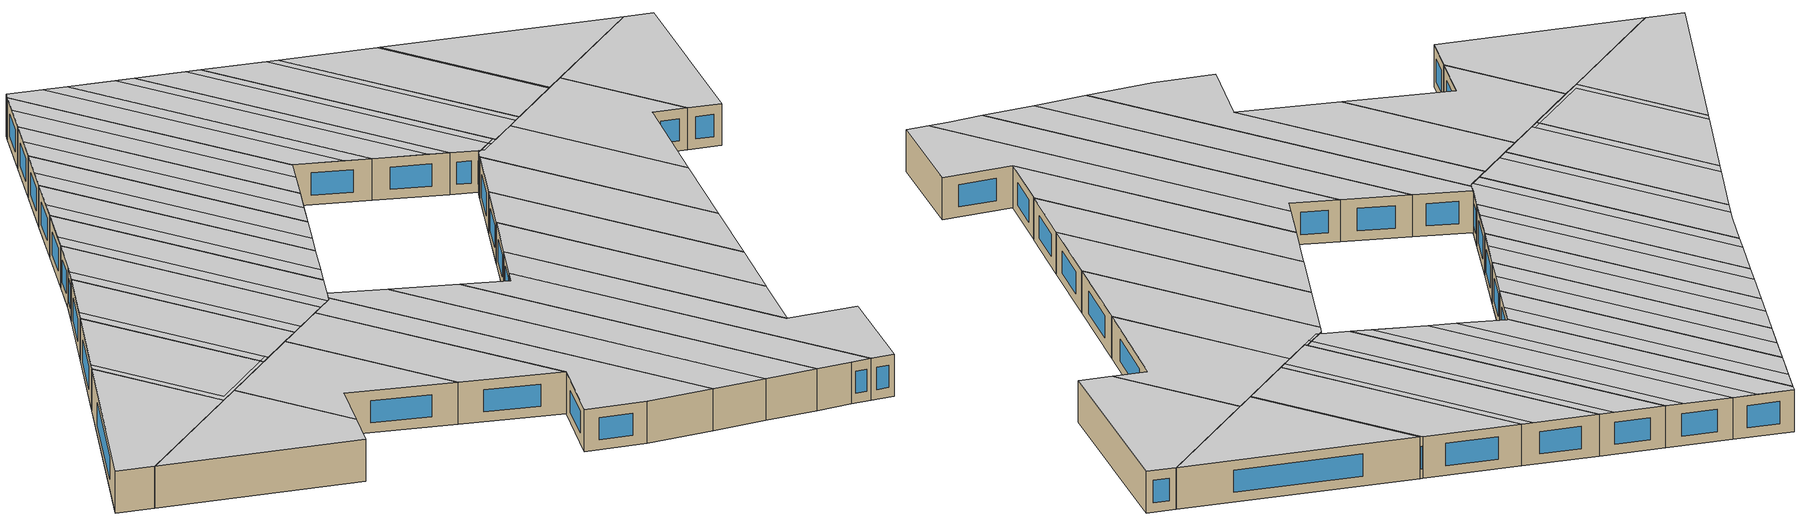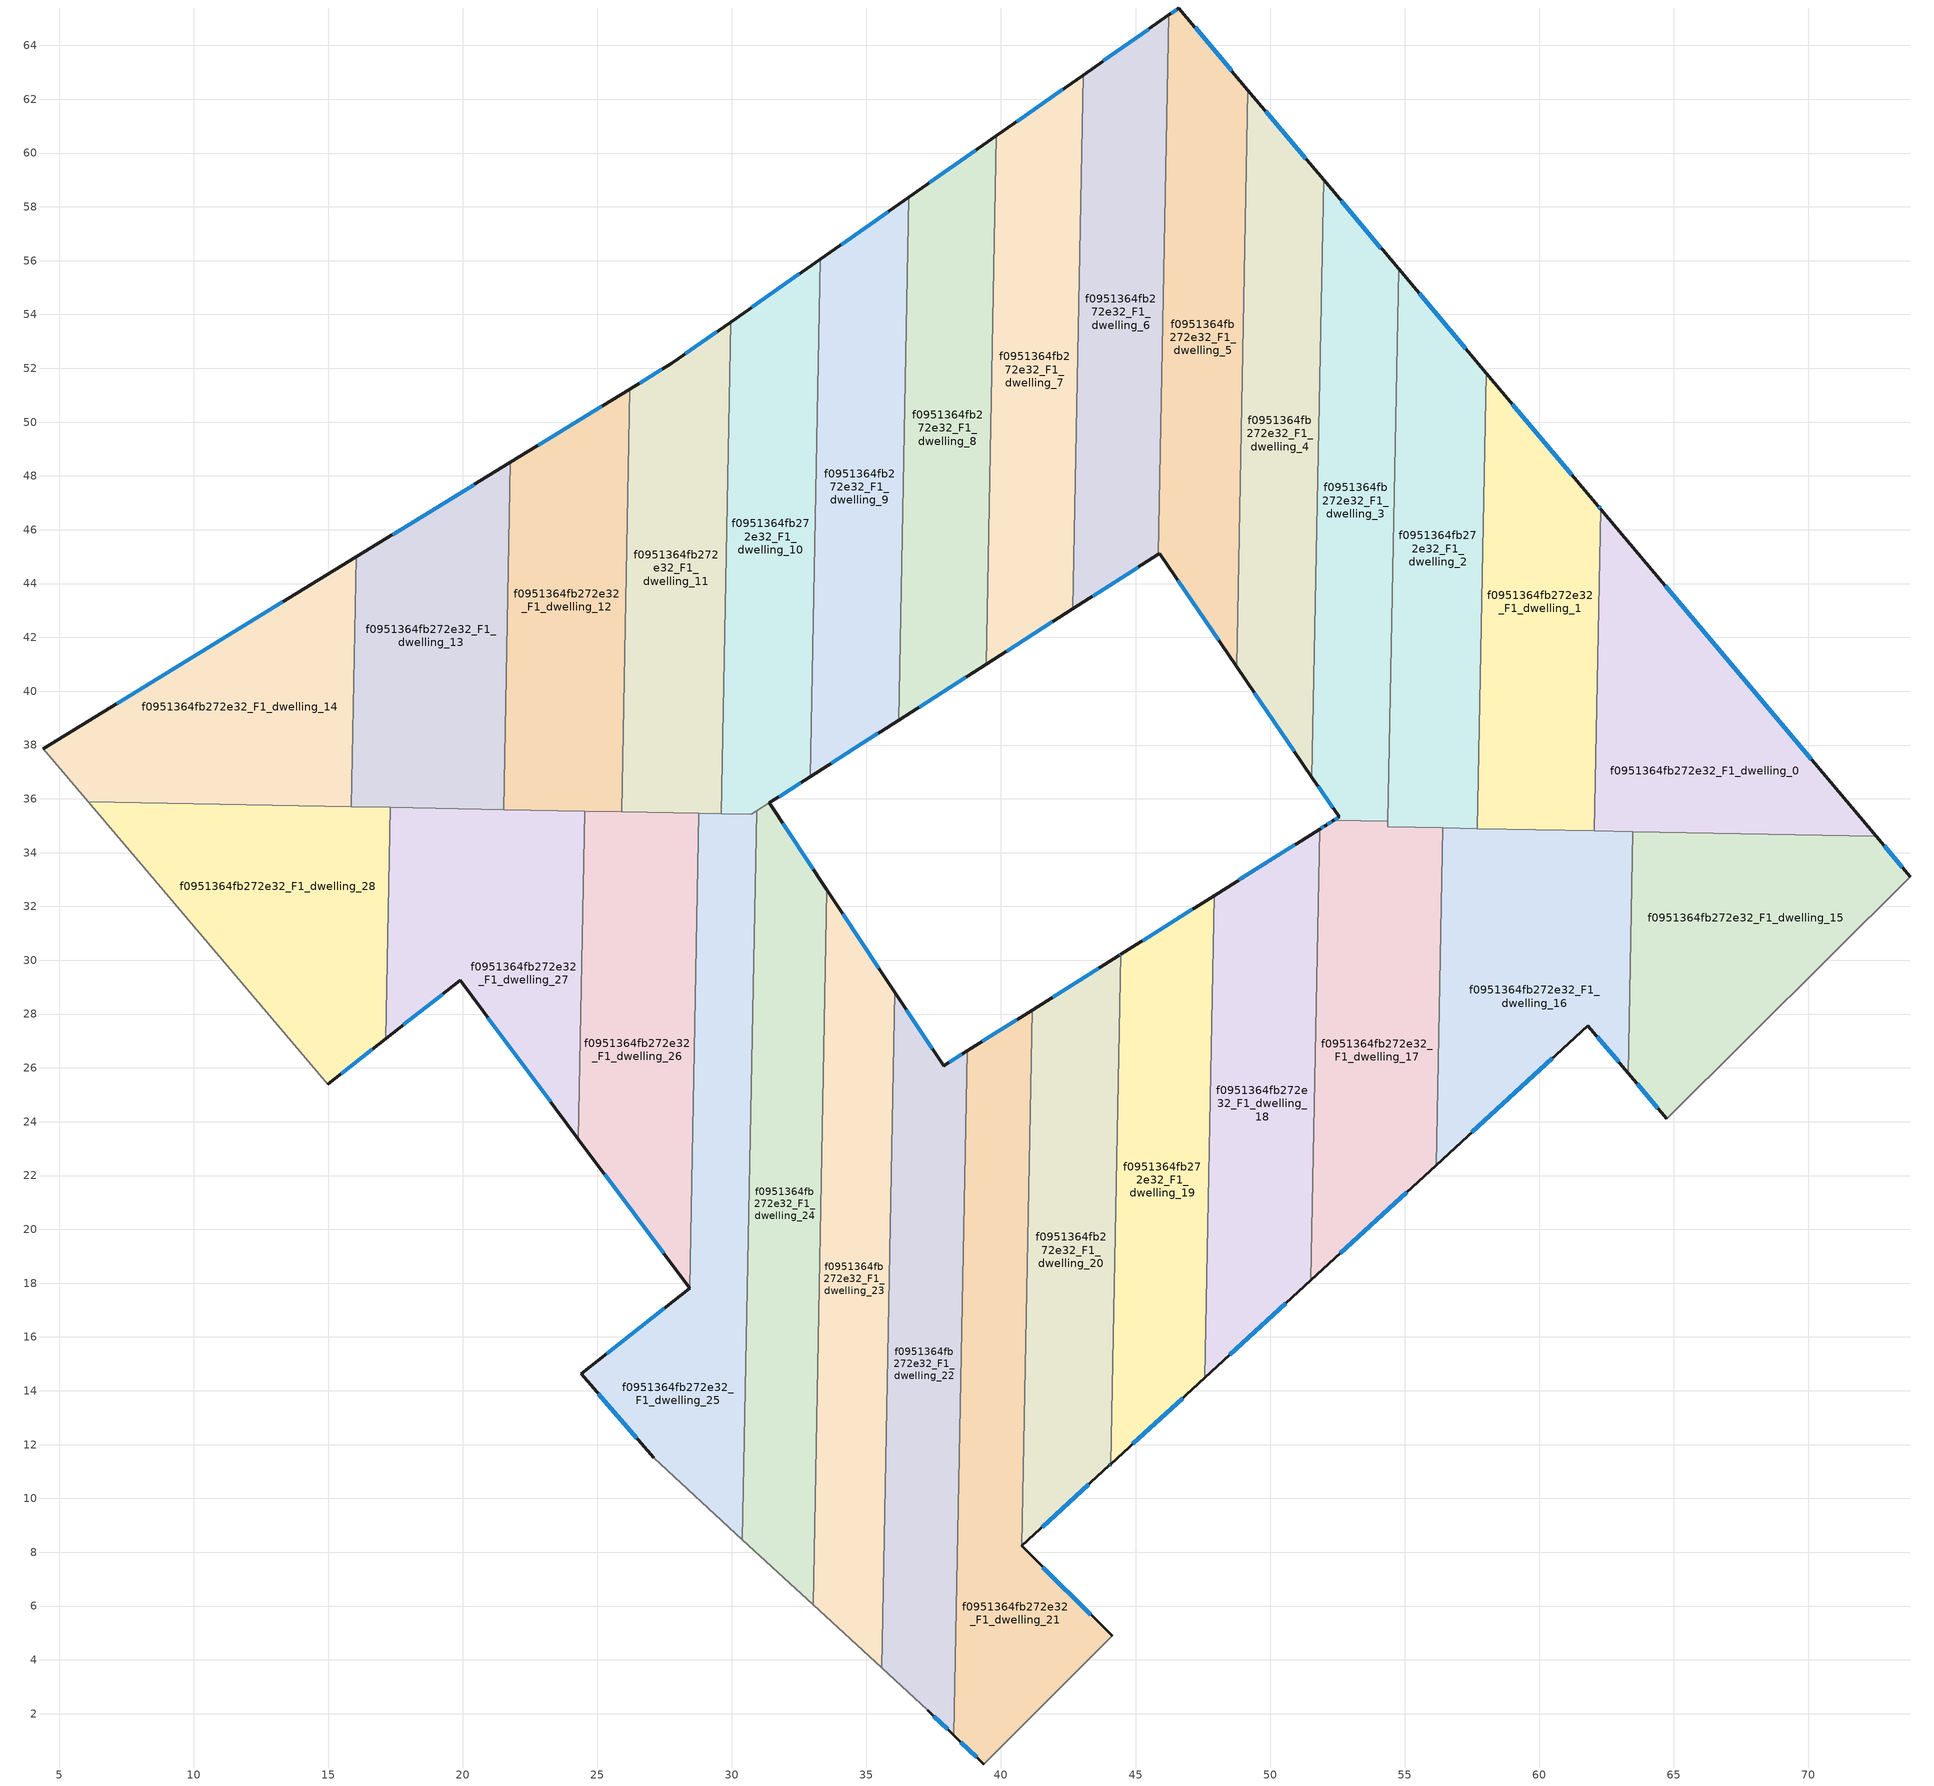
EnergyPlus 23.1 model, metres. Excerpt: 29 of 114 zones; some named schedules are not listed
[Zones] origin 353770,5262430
f0951364fb272e32_F1_dwelling_0
 floor to f0951364fb272e32_F0_dwelling_0 (EU_floor_Construction): 62.29,46.76 72.52,34.61 62.06,34.81 z3
 wall outside (EU_wall_Construction): 72.52,34.61 62.29,46.76 z3:6
 wall to f0951364fb272e32_F1_dwelling_1 (EU_wall_Construction): 62.29,46.76 62.06,34.81 z3:6
 wall to f0951364fb272e32_F1_dwelling_15 (EU_wall_Construction): 63.48,34.78 72.52,34.61 z3:6
 wall to f0951364fb272e32_F1_dwelling_16 (EU_wall_Construction): 62.06,34.81 63.48,34.78 z3:6
 window (EU_Window_Construction): 70.12,37.46 64.69,43.91 z3.7:5.3
 ceiling to f0951364fb272e32_F2_dwelling_0 (EU_floor_Construction): 72.52,34.61 62.29,46.76 62.06,34.81 z6
f0951364fb272e32_F1_dwelling_1
 floor to f0951364fb272e32_F0_dwelling_1 (EU_floor_Construction): 58.03,51.82 62.19,46.88 62.29,46.76 62.06,34.81 57.7,34.89 z3
 wall outside (EU_wall_Construction): 62.29,46.76 62.19,46.88 58.03,51.82 z3:6
 wall to f0951364fb272e32_F1_dwelling_2 (EU_wall_Construction): 58.03,51.82 57.7,34.89 z3:6
 wall to f0951364fb272e32_F1_dwelling_16 (EU_wall_Construction): 57.7,34.89 62.06,34.81 z3:6
 window (EU_Window_Construction): 61.21,48.04 59.01,50.66 / 62.27,46.79 62.21,46.85 z3.7:5.3
 ceiling to f0951364fb272e32_F2_dwelling_1 (EU_floor_Construction): 61.96,34.81 62.19,46.88 58.03,51.82 57.7,34.89 z6
 ceiling to f0951364fb272e32_F2_dwelling_0 (EU_floor_Construction): 62.06,34.81 62.29,46.76 62.19,46.88 61.96,34.81 z6
f0951364fb272e32_F1_dwelling_10
 floor to f0951364fb272e32_F0_dwelling_10 (EU_floor_Construction): 33.29,56.06 32.91,36.83 30.71,35.42 29.6,35.44 29.95,53.72 z3
 wall outside (EU_wall_Construction): 33.29,56.06 29.95,53.72 / 31.4,35.86 32.91,36.83 z3:6
 wall to f0951364fb272e32_F1_dwelling_11 (EU_wall_Construction): 29.95,53.72 29.6,35.44 z3:6
 wall to f0951364fb272e32_F1_dwelling_9 (EU_wall_Construction): 32.91,36.83 33.29,56.06 z3:6
 wall to f0951364fb272e32_F1_dwelling_25 (EU_wall_Construction): 29.6,35.44 30.71,35.42 30.92,35.55 z3:6
 wall to f0951364fb272e32_F1_dwelling_24 (EU_wall_Construction): 30.92,35.55 31.4,35.86 z3:6
 window (EU_Window_Construction): 32.5,55.51 30.73,54.27 / 31.75,36.09 32.56,36.6 z3.7:5.3
 ceiling to f0951364fb272e32_F2_dwelling_9 (EU_floor_Construction): 32.91,36.83 33.29,56.06 30.93,54.4 30.56,35.42 30.71,35.42 z6
 ceiling to f0951364fb272e32_F2_dwelling_10 (EU_floor_Construction): 30.56,35.42 30.93,54.4 29.95,53.72 29.6,35.44 z6
f0951364fb272e32_F1_dwelling_11
 floor to f0951364fb272e32_F0_dwelling_11 (EU_floor_Construction): 29.95,53.72 29.6,35.44 25.9,35.51 26.2,51.23 27.76,52.18 z3
 wall outside (EU_wall_Construction): 29.95,53.72 27.76,52.18 26.2,51.23 z3:6
 wall to f0951364fb272e32_F1_dwelling_12 (EU_wall_Construction): 26.2,51.23 25.9,35.51 z3:6
 wall to f0951364fb272e32_F1_dwelling_26 (EU_wall_Construction): 25.9,35.51 28.77,35.46 z3:6
 wall to f0951364fb272e32_F1_dwelling_25 (EU_wall_Construction): 28.77,35.46 29.6,35.44 z3:6
 window (EU_Window_Construction): 27.39,51.96 26.57,51.45 / 29.44,53.36 28.27,52.54 z3.7:5.3
 ceiling to f0951364fb272e32_F2_dwelling_10 (EU_floor_Construction): 29.6,35.44 29.95,53.72 27.76,52.18 27.05,51.75 26.74,35.5 z6
 ceiling to f0951364fb272e32_F2_dwelling_11 (EU_floor_Construction): 26.74,35.5 27.05,51.75 26.2,51.23 25.9,35.51 z6
f0951364fb272e32_F1_dwelling_12
 floor to f0951364fb272e32_F0_dwelling_12 (EU_floor_Construction): 26.2,51.23 25.9,35.51 21.52,35.6 21.77,48.51 z3
 wall outside (EU_wall_Construction): 26.2,51.23 21.77,48.51 z3:6
 wall to f0951364fb272e32_F1_dwelling_13 (EU_wall_Construction): 21.77,48.51 21.52,35.6 z3:6
 wall to f0951364fb272e32_F1_dwelling_27 (EU_wall_Construction): 21.52,35.6 24.53,35.54 z3:6
 wall to f0951364fb272e32_F1_dwelling_26 (EU_wall_Construction): 24.53,35.54 25.9,35.51 z3:6
 window (EU_Window_Construction): 25.16,50.59 22.81,49.15 z3.7:5.3
 ceiling to f0951364fb272e32_F2_dwelling_11 (EU_floor_Construction): 25.9,35.51 26.2,51.23 22.46,48.93 22.2,35.59 z6
 ceiling to f0951364fb272e32_F2_dwelling_12 (EU_floor_Construction): 22.2,35.84 22.46,48.93 21.77,48.51 21.52,35.85 z6
 ceiling to f0951364fb272e32_F2_dwelling_26 (EU_floor_Construction): 22.2,35.59 22.2,35.84 21.52,35.85 21.52,35.6 z6
f0951364fb272e32_F1_dwelling_13
 floor to f0951364fb272e32_F0_dwelling_13 (EU_floor_Construction): 21.77,48.51 21.52,35.6 15.86,35.71 16.04,44.99 z3
 wall outside (EU_wall_Construction): 21.77,48.51 16.04,44.99 z3:6
 wall to f0951364fb272e32_F1_dwelling_14 (EU_wall_Construction): 16.04,44.99 15.86,35.71 z3:6
 wall to f0951364fb272e32_F1_dwelling_28 (EU_wall_Construction): 15.86,35.71 17.31,35.68 z3:6
 wall to f0951364fb272e32_F1_dwelling_27 (EU_wall_Construction): 17.31,35.68 21.52,35.6 z3:6
 window (EU_Window_Construction): 20.42,47.68 17.39,45.82 z3.7:5.3
 ceiling to f0951364fb272e32_F2_dwelling_12 (EU_floor_Construction): 21.52,35.85 21.77,48.51 16.52,45.29 16.34,35.95 z6
 ceiling adiabatic (EU_roof_Construction): 21.52,35.6 21.52,35.85 16.34,35.95 16.52,45.29 16.04,44.99 15.86,35.71 z6
f0951364fb272e32_F1_dwelling_14
 floor to f0951364fb272e32_F0_dwelling_14 (EU_floor_Construction): 16.04,44.99 15.86,35.71 6.07,35.9 4.41,37.86 z3
 wall outside (EU_wall_Construction): 16.04,44.99 4.41,37.86 z3:6
 wall adiabatic (EU_wall_Construction): 4.41,37.86 6.07,35.9 z3:6
 wall to f0951364fb272e32_F1_dwelling_28 (EU_wall_Construction): 6.07,35.9 15.86,35.71 z3:6
 window (EU_Window_Construction): 13.31,43.32 7.15,39.53 z3.7:5.3
 ceiling to f0951364fb272e32_F2_dwelling_13 (EU_floor_Construction): 15.86,35.71 16.04,44.99 4.41,37.86 6.07,35.9 z6
f0951364fb272e32_F1_dwelling_15
 floor to f0951364fb272e32_F0_dwelling_15 (EU_floor_Construction): 72.52,34.61 73.78,33.11 64.75,24.11 63.31,25.81 63.48,34.78 z3
 wall outside (EU_wall_Construction): 63.31,25.81 64.75,24.11 / 73.78,33.11 72.52,34.61 z3:6
 wall to f0951364fb272e32_F1_dwelling_16 (EU_wall_Construction): 63.48,34.78 63.31,25.81 z3:6
 wall adiabatic (EU_wall_Construction): 64.75,24.11 73.78,33.11 z3:6
 window (EU_Window_Construction): 63.65,25.41 64.41,24.5 / 73.49,33.46 72.82,34.26 z3.7:5.3
 ceiling to f0951364fb272e32_F2_dwelling_14 (EU_floor_Construction): 73.78,33.11 72.52,34.61 63.48,34.78 63.31,25.81 64.75,24.11 z6
f0951364fb272e32_F1_dwelling_16
 floor to f0951364fb272e32_F0_dwelling_16 (EU_floor_Construction): 63.48,34.78 63.31,25.81 61.82,27.57 56.17,22.38 56.41,34.92 z3
 wall outside (EU_wall_Construction): 56.17,22.38 61.82,27.57 63.31,25.81 z3:6
 wall to f0951364fb272e32_F1_dwelling_17 (EU_wall_Construction): 56.41,34.92 56.17,22.38 z3:6
 wall to f0951364fb272e32_F1_dwelling_2 (EU_wall_Construction): 57.7,34.9 56.41,34.92 z3:6
 window (EU_Window_Construction): 57.5,23.6 60.49,26.35 / 62.17,27.16 62.96,26.22 z3.7:5.3
 ceiling to f0951364fb272e32_F2_dwelling_15 (EU_floor_Construction): 63.31,25.81 63.48,34.78 56.41,34.92 56.17,22.38 61.82,27.57 z6
f0951364fb272e32_F1_dwelling_17
 floor to f0951364fb272e32_F0_dwelling_17 (EU_floor_Construction): 56.41,34.92 56.17,22.38 51.52,18.11 51.84,34.88 52.05,35 52.36,35.2 54.38,35.16 54.37,34.96 z3
 wall outside (EU_wall_Construction): 52.36,35.2 52.05,35 51.84,34.88 / 51.52,18.11 56.17,22.38 z3:6
 wall to f0951364fb272e32_F1_dwelling_18 (EU_wall_Construction): 51.84,34.88 51.52,18.11 z3:6
 wall to f0951364fb272e32_F1_dwelling_3 (EU_wall_Construction): 54.38,35.16 52.36,35.2 z3:6
 wall to f0951364fb272e32_F1_dwelling_2 (EU_wall_Construction): 56.41,34.92 54.37,34.96 54.38,35.16 z3:6
 window (EU_Window_Construction): 52,34.97 51.89,34.91 / 52.29,35.15 52.12,35.05 / 52.61,19.11 55.08,21.38 z3.7:5.3
 ceiling to f0951364fb272e32_F2_dwelling_16 (EU_floor_Construction): 56.17,22.38 56.41,34.92 52.8,34.99 52.66,35.19 52.36,35.2 51.84,34.88 51.52,18.11 z6
 ceiling to f0951364fb272e32_F2_dwelling_3 (EU_floor_Construction): 53.73,34.97 53.74,35.17 52.66,35.19 52.8,34.99 z6
 ceiling to f0951364fb272e32_F2_dwelling_2 (EU_floor_Construction): 56.13,34.93 54.37,34.96 54.38,35.16 53.74,35.17 53.73,34.97 z6
f0951364fb272e32_F1_dwelling_18
 floor to f0951364fb272e32_F0_dwelling_18 (EU_floor_Construction): 51.84,34.88 51.52,18.11 47.57,14.48 47.92,32.41 z3
 wall outside (EU_wall_Construction): 51.84,34.88 47.92,32.41 / 47.57,14.48 51.52,18.11 z3:6
 wall to f0951364fb272e32_F1_dwelling_19 (EU_wall_Construction): 47.92,32.41 47.57,14.48 z3:6
 window (EU_Window_Construction): 50.92,34.3 48.84,32.99 / 48.5,15.33 50.59,17.26 z3.7:5.3
 ceiling to f0951364fb272e32_F2_dwelling_17 (EU_floor_Construction): 51.52,18.11 51.84,34.88 47.92,32.41 47.57,14.48 z6
f0951364fb272e32_F1_dwelling_19
 floor to f0951364fb272e32_F0_dwelling_19 (EU_floor_Construction): 47.92,32.41 47.57,14.48 44.08,11.27 44.45,30.22 z3
 wall outside (EU_wall_Construction): 44.08,11.27 47.57,14.48 / 47.92,32.41 44.45,30.22 z3:6
 wall to f0951364fb272e32_F1_dwelling_20 (EU_wall_Construction): 44.45,30.22 44.08,11.27 z3:6
 window (EU_Window_Construction): 44.9,12.03 46.75,13.73 / 47.11,31.89 45.26,30.73 z3.7:5.3
 ceiling to f0951364fb272e32_F2_dwelling_18 (EU_floor_Construction): 47.57,14.48 47.92,32.41 44.45,30.22 44.08,11.27 z6
f0951364fb272e32_F1_dwelling_2
 floor to f0951364fb272e32_F0_dwelling_2 (EU_floor_Construction): 54.78,55.69 58.03,51.82 57.7,34.89 54.37,34.96 z3
 wall outside (EU_wall_Construction): 58.03,51.82 54.78,55.69 z3:6
 wall to f0951364fb272e32_F1_dwelling_3 (EU_wall_Construction): 54.78,55.69 54.38,35.16 z3:6
 window (EU_Window_Construction): 57.27,52.73 55.54,54.78 z3.7:5.3
 ceiling to f0951364fb272e32_F2_dwelling_2 (EU_floor_Construction): 57.18,34.91 57.52,52.43 54.78,55.69 54.37,34.96 z6
 ceiling to f0951364fb272e32_F2_dwelling_1 (EU_floor_Construction): 57.7,34.89 58.03,51.82 57.52,52.43 57.18,34.91 z6
f0951364fb272e32_F1_dwelling_20
 floor to f0951364fb272e32_F0_dwelling_20 (EU_floor_Construction): 44.45,30.22 44.08,11.27 44.03,11.22 40.77,8.24 41.16,28.15 44.4,30.19 z3
 wall outside (EU_wall_Construction): 44.45,30.22 44.4,30.19 41.16,28.15 / 40.77,8.24 44.03,11.22 44.08,11.27 z3:6
 wall to f0951364fb272e32_F1_dwelling_21 (EU_wall_Construction): 41.16,28.15 40.77,8.24 z3:6
 window (EU_Window_Construction): 44.44,30.21 44.41,30.19 / 44.04,11.24 44.07,11.26 / 41.54,8.94 43.26,10.52 / 43.64,29.71 41.92,28.63 z3.7:5.3
 ceiling to f0951364fb272e32_F2_dwelling_19 (EU_floor_Construction): 44.03,11.22 44.08,11.27 44.45,30.22 44.4,30.19 41.16,28.15 40.77,8.24 z6
f0951364fb272e32_F1_dwelling_21
 floor to f0951364fb272e32_F0_dwelling_21 (EU_floor_Construction): 41.16,28.15 40.77,8.24 44.13,4.89 39.36,0.13 38.25,1.19 38.74,26.63 z3
 wall outside (EU_wall_Construction): 44.13,4.89 40.77,8.24 / 38.25,1.19 39.36,0.13 / 41.16,28.15 38.74,26.63 z3:6
 wall adiabatic (EU_wall_Construction): 39.36,0.13 44.13,4.89 z3:6
 wall to f0951364fb272e32_F1_dwelling_22 (EU_wall_Construction): 38.74,26.63 38.25,1.19 z3:6
 window (EU_Window_Construction): 43.34,5.68 41.56,7.45 / 38.51,0.94 39.1,0.38 / 40.59,27.79 39.31,26.99 z3.7:5.3
 ceiling to f0951364fb272e32_F2_dwelling_20 (EU_floor_Construction): 44.13,4.89 40.77,8.24 41.16,28.15 38.74,26.63 38.25,1.19 39.36,0.13 z6
f0951364fb272e32_F1_dwelling_22
 floor to f0951364fb272e32_F0_dwelling_22 (EU_floor_Construction): 38.74,26.63 38.25,1.19 37.28,2.13 35.57,3.7 36.06,28.81 37.87,26.08 z3
 wall outside (EU_wall_Construction): 38.74,26.63 37.87,26.08 36.06,28.81 / 37.28,2.13 38.25,1.19 z3:6
 wall adiabatic (EU_wall_Construction): 35.57,3.7 37.28,2.13 z3:6
 wall to f0951364fb272e32_F1_dwelling_23 (EU_wall_Construction): 36.06,28.81 35.57,3.7 z3:6
 window (EU_Window_Construction): 37.44,26.72 36.48,28.17 / 38.54,26.5 38.07,26.21 / 37.5,1.91 38.02,1.41 z3.7:5.3
 ceiling to f0951364fb272e32_F2_dwelling_21 (EU_floor_Construction): 38.25,1.19 38.74,26.63 37.87,26.08 36.06,28.81 35.57,3.7 37.28,2.13 z6
f0951364fb272e32_F1_dwelling_23
 floor to f0951364fb272e32_F0_dwelling_23 (EU_floor_Construction): 33.53,32.63 36.06,28.81 35.57,3.7 33.02,6.05 z3
 wall outside (EU_wall_Construction): 36.06,28.81 33.53,32.63 z3:6
 wall adiabatic (EU_wall_Construction): 33.02,6.05 35.57,3.7 z3:6
 wall to f0951364fb272e32_F1_dwelling_24 (EU_wall_Construction): 33.53,32.63 33.02,6.05 z3:6
 window (EU_Window_Construction): 35.47,29.7 34.13,31.73 z3.7:5.3
 ceiling to f0951364fb272e32_F2_dwelling_22 (EU_floor_Construction): 35.57,3.7 36.06,28.81 33.53,32.63 33.02,6.05 z6
f0951364fb272e32_F1_dwelling_24
 floor to f0951364fb272e32_F0_dwelling_24 (EU_floor_Construction): 31.4,35.86 33.53,32.63 33.02,6.05 30.39,8.47 30.92,35.55 z3
 wall outside (EU_wall_Construction): 33.53,32.63 31.4,35.86 z3:6
 wall to f0951364fb272e32_F1_dwelling_25 (EU_wall_Construction): 30.92,35.55 30.39,8.47 z3:6
 wall adiabatic (EU_wall_Construction): 30.39,8.47 33.02,6.05 z3:6
 window (EU_Window_Construction): 33.03,33.39 31.9,35.1 z3.7:5.3
 ceiling to f0951364fb272e32_F2_dwelling_23 (EU_floor_Construction): 33.02,6.05 33.53,32.63 31.4,35.86 30.92,35.55 30.39,8.47 z6
f0951364fb272e32_F1_dwelling_25
 floor to f0951364fb272e32_F0_dwelling_25 (EU_floor_Construction): 30.92,35.55 30.39,8.47 27.09,11.51 24.39,14.63 28.43,17.81 28.77,35.46 30.71,35.42 z3
 wall outside (EU_wall_Construction): 28.43,17.81 24.39,14.63 27.09,11.51 z3:6
 wall to f0951364fb272e32_F1_dwelling_26 (EU_wall_Construction): 28.77,35.46 28.43,17.81 z3:6
 wall adiabatic (EU_wall_Construction): 27.09,11.51 30.39,8.47 z3:6
 window (EU_Window_Construction): 25.03,13.9 26.46,12.24 / 27.48,17.06 25.34,15.37 z3.7:5.3
 ceiling to f0951364fb272e32_F2_dwelling_24 (EU_floor_Construction): 30.39,8.47 30.92,35.55 30.71,35.42 28.77,35.46 28.43,17.81 24.39,14.63 27.09,11.51 z6
f0951364fb272e32_F1_dwelling_26
 floor to f0951364fb272e32_F0_dwelling_26 (EU_floor_Construction): 28.77,35.46 28.43,17.81 24.3,23.35 24.53,35.54 z3
 wall outside (EU_wall_Construction): 24.3,23.35 28.43,17.81 z3:6
 wall to f0951364fb272e32_F1_dwelling_27 (EU_wall_Construction): 24.53,35.54 24.3,23.35 z3:6
 window (EU_Window_Construction): 25.27,22.05 27.46,19.11 z3.7:5.3
 ceiling to f0951364fb272e32_F2_dwelling_25 (EU_floor_Construction): 28.43,17.81 28.77,35.46 24.53,35.54 24.3,23.35 z6
f0951364fb272e32_F1_dwelling_27
 floor to f0951364fb272e32_F0_dwelling_27 (EU_floor_Construction): 24.53,35.54 24.3,23.35 19.9,29.25 17.14,27.09 17.31,35.68 z3
 wall outside (EU_wall_Construction): 17.14,27.09 19.9,29.25 24.3,23.35 z3:6
 wall to f0951364fb272e32_F1_dwelling_28 (EU_wall_Construction): 17.31,35.68 17.14,27.09 z3:6
 window (EU_Window_Construction): 17.79,27.6 19.25,28.74 / 20.93,27.86 23.26,24.73 z3.7:5.3
 ceiling to f0951364fb272e32_F2_dwelling_26 (EU_floor_Construction): 24.3,23.35 24.53,35.54 17.31,35.68 17.14,27.09 19.9,29.25 z6
f0951364fb272e32_F1_dwelling_28
 floor to f0951364fb272e32_F0_dwelling_28 (EU_floor_Construction): 17.31,35.68 17.14,27.09 14.98,25.39 6.07,35.9 z3
 wall outside (EU_wall_Construction): 14.98,25.39 17.14,27.09 z3:6
 wall adiabatic (EU_wall_Construction): 6.07,35.9 14.98,25.39 z3:6
 window (EU_Window_Construction): 15.49,25.79 16.63,26.69 z3.7:5.3
 ceiling to f0951364fb272e32_F2_dwelling_27 (EU_floor_Construction): 17.14,27.09 17.31,35.68 6.07,35.9 14.98,25.39 z6
f0951364fb272e32_F1_dwelling_3
 floor to f0951364fb272e32_F0_dwelling_3 (EU_floor_Construction): 51.99,59 54.78,55.69 54.38,35.16 52.36,35.2 52.57,35.33 51.56,36.81 z3
 wall outside (EU_wall_Construction): 51.56,36.81 52.57,35.33 52.36,35.2 / 54.78,55.69 51.99,59 z3:6
 wall to f0951364fb272e32_F1_dwelling_4 (EU_wall_Construction): 51.99,59 51.56,36.81 z3:6
 window (EU_Window_Construction): 51.79,36.46 52.33,35.68 / 54.12,56.47 52.64,58.22 / 52.52,35.3 52.41,35.23 z3.7:5.3
 ceiling to f0951364fb272e32_F2_dwelling_3 (EU_floor_Construction): 53.74,35.17 54.15,56.43 51.99,59 51.56,36.81 52.57,35.33 52.66,35.19 z6
 ceiling to f0951364fb272e32_F2_dwelling_16 (EU_floor_Construction): 52.66,35.19 52.57,35.32 52.57,35.33 52.36,35.2 z6
 ceiling to f0951364fb272e32_F2_dwelling_2 (EU_floor_Construction): 54.38,35.16 54.78,55.69 54.15,56.43 53.74,35.17 z6
f0951364fb272e32_F1_dwelling_4
 floor to f0951364fb272e32_F0_dwelling_4 (EU_floor_Construction): 49.18,62.34 51.99,59 51.56,36.81 48.76,40.91 z3
 wall outside (EU_wall_Construction): 51.99,59 49.18,62.34 / 48.76,40.91 51.56,36.81 z3:6
 wall to f0951364fb272e32_F1_dwelling_5 (EU_wall_Construction): 49.18,62.34 48.76,40.91 z3:6
 window (EU_Window_Construction): 51.33,59.79 49.84,61.56 / 49.42,39.95 50.9,37.77 z3.7:5.3
 ceiling adiabatic (EU_roof_Construction): 50.77,37.97 51.2,59.94 49.18,62.34 48.76,40.91 z6
 ceiling to f0951364fb272e32_F2_dwelling_3 (EU_floor_Construction): 51.56,36.81 51.99,59 51.2,59.94 50.77,37.97 z6
f0951364fb272e32_F1_dwelling_5
 floor to f0951364fb272e32_F0_dwelling_5 (EU_floor_Construction): 46.61,65.39 49.18,62.34 48.76,40.91 45.89,45.11 45.85,45.09 46.24,65.13 z3
 wall outside (EU_wall_Construction): 45.85,45.09 45.89,45.11 48.76,40.91 / 49.18,62.34 46.61,65.39 46.24,65.13 z3:6
 wall to f0951364fb272e32_F1_dwelling_6 (EU_wall_Construction): 46.24,65.13 45.85,45.09 z3:6
 window (EU_Window_Construction): 46.57,44.13 48.09,41.9 / 46.52,65.33 46.33,65.19 / 48.57,63.06 47.21,64.67 z3.7:5.3
 ceiling to f0951364fb272e32_F2_dwelling_5 (EU_floor_Construction): 47.74,42.41 48.15,63.56 46.61,65.39 46.24,65.13 45.85,45.09 45.89,45.11 z6
 ceiling to f0951364fb272e32_F2_dwelling_4 (EU_floor_Construction): 48.76,40.91 49.18,62.34 48.15,63.56 47.74,42.41 z6
f0951364fb272e32_F1_dwelling_6
 floor to f0951364fb272e32_F0_dwelling_6 (EU_floor_Construction): 46.24,65.13 45.85,45.09 42.67,43.05 43.05,62.9 z3
 wall outside (EU_wall_Construction): 46.24,65.13 43.05,62.9 / 42.67,43.05 45.85,45.09 z3:6
 wall to f0951364fb272e32_F1_dwelling_7 (EU_wall_Construction): 43.05,62.9 42.67,43.05 z3:6
 window (EU_Window_Construction): 45.49,64.61 43.8,63.42 / 43.42,43.53 45.11,44.61 z3.7:5.3
 ceiling to f0951364fb272e32_F2_dwelling_6 (EU_floor_Construction): 44.49,44.22 44.88,64.18 43.05,62.9 42.67,43.05 z6
 ceiling to f0951364fb272e32_F2_dwelling_5 (EU_floor_Construction): 45.85,45.09 46.24,65.13 44.88,64.18 44.49,44.22 z6
f0951364fb272e32_F1_dwelling_7
 floor to f0951364fb272e32_F0_dwelling_7 (EU_floor_Construction): 43.05,62.9 42.67,43.05 39.45,41 39.83,60.64 z3
 wall outside (EU_wall_Construction): 43.05,62.9 39.83,60.64 / 39.45,41 42.67,43.05 z3:6
 wall to f0951364fb272e32_F1_dwelling_8 (EU_wall_Construction): 39.83,60.64 39.45,41 z3:6
 window (EU_Window_Construction): 42.3,62.37 40.59,61.17 / 40.21,41.48 41.91,42.57 z3.7:5.3
 ceiling to f0951364fb272e32_F2_dwelling_7 (EU_floor_Construction): 41.03,42.01 41.41,61.75 39.83,60.64 39.45,41 z6
 ceiling to f0951364fb272e32_F2_dwelling_6 (EU_floor_Construction): 42.67,43.05 43.05,62.9 41.41,61.75 41.03,42.01 z6
f0951364fb272e32_F1_dwelling_8
 floor to f0951364fb272e32_F0_dwelling_8 (EU_floor_Construction): 39.83,60.64 39.45,41 36.2,38.92 36.58,58.36 z3
 wall outside (EU_wall_Construction): 39.83,60.64 36.58,58.36 / 36.2,38.92 39.45,41 z3:6
 wall to f0951364fb272e32_F1_dwelling_9 (EU_wall_Construction): 36.58,58.36 36.2,38.92 z3:6
 window (EU_Window_Construction): 39.07,60.11 37.34,58.9 / 36.96,39.41 38.69,40.51 z3.7:5.3
 ceiling to f0951364fb272e32_F2_dwelling_7 (EU_floor_Construction): 39.45,41 39.83,60.64 37.98,59.34 37.6,39.82 z6
 ceiling to f0951364fb272e32_F2_dwelling_8 (EU_floor_Construction): 37.6,39.82 37.98,59.34 36.58,58.36 36.2,38.92 z6
f0951364fb272e32_F1_dwelling_9
 floor to f0951364fb272e32_F0_dwelling_9 (EU_floor_Construction): 36.58,58.36 36.2,38.92 32.91,36.83 33.29,56.06 z3
 wall outside (EU_wall_Construction): 36.58,58.36 33.29,56.06 / 32.91,36.83 36.2,38.92 z3:6
 window (EU_Window_Construction): 35.8,57.82 34.06,56.6 / 33.68,37.32 35.43,38.43 z3.7:5.3
 ceiling to f0951364fb272e32_F2_dwelling_9 (EU_floor_Construction): 34.09,37.58 34.47,56.88 33.29,56.06 32.91,36.83 z6
 ceiling adiabatic (EU_roof_Construction): 36.2,38.92 36.58,58.36 34.47,56.88 34.09,37.58 z6
[Building]
EU S2 Campaign: North Axis=0; Terrain=City; Solar Distribution=FullExterior
[Site:Location]
Budapest.Ferenc.Liszt.Intl.AP: Latitude=47.437; Longitude=19.256; Time Zone=1; Elevation=185
[SizingPeriod:WeatherFileDays]
AnnualSizingPeriod: Begin Month=1; Begin Day of Month=1; End Month=12; End Day of Month=31; Day of Week for Start Day=Monday; Use Weather File Daylight Saving Period=No; Use Weather File Rain and Snow Indicators=No
[MATERIAL]
EU_InternalMass_Material: Roughness=MediumRough; Thickness=0.1; Conductivity=1; Density=1800; Specific Heat=900; Thermal Absorptance=0.9; Solar Absorptance=0.7; Visible Absorptance=0.7
[MATERIAL:NOMASS] Roughness=MediumRough; Thermal Absorptance=0.9; Solar Absorptance=0.7; Visible Absorptance=0.7
Name | Thermal Resistance
EU_wall_NoMass | 0.832559
EU_roof_NoMass | 1.39638
EU_floor_NoMass | 0.872794
[WINDOWMATERIAL:SIMPLEGLAZINGSYSTEM]
EU_Window_SimpleGlazing: UFactor=2.79869; Solar Heat Gain Coefficient=0.75; Visible Transmittance=0.75
[CONSTRUCTION]
EU_wall_Construction: EU_wall_NoMass
EU_roof_Construction: EU_roof_NoMass
EU_floor_Construction: EU_floor_NoMass
EU_Window_Construction: EU_Window_SimpleGlazing
EU_InternalMass_Construction: EU_InternalMass_Material
[ZONE] Type=1; Multiplier=1; Ceiling Height=autocalculate; Floor Area=autocalculate; Part of Total Floor Area=Yes
Name | Volume
f0951364fb272e32_F1_dwelling_0 | 187.77
f0951364fb272e32_F1_dwelling_1 | 188.67
f0951364fb272e32_F1_dwelling_10 | 187.545
f0951364fb272e32_F1_dwelling_11 | 188.219
f0951364fb272e32_F1_dwelling_12 | 188.211
f0951364fb272e32_F1_dwelling_13 | 188.231
f0951364fb272e32_F1_dwelling_14; f0951364fb272e32_F1_dwelling_2; f0951364fb272e32_F1_dwelling_9 | 188.228
f0951364fb272e32_F1_dwelling_15; f0951364fb272e32_F1_dwelling_23 | 201.651
f0951364fb272e32_F1_dwelling_16 | 201.657
f0951364fb272e32_F1_dwelling_17 | 202.972
f0951364fb272e32_F1_dwelling_18 | 201.64
f0951364fb272e32_F1_dwelling_19 | 189.83
f0951364fb272e32_F1_dwelling_20 | 189.155
f0951364fb272e32_F1_dwelling_21 | 225.987
f0951364fb272e32_F1_dwelling_22 | 201.606
f0951364fb272e32_F1_dwelling_24 | 218.518
f0951364fb272e32_F1_dwelling_25 | 212.333
f0951364fb272e32_F1_dwelling_26 | 189.781
f0951364fb272e32_F1_dwelling_27 | 186.649
f0951364fb272e32_F1_dwelling_28 | 201.662
f0951364fb272e32_F1_dwelling_3 | 186.86
f0951364fb272e32_F1_dwelling_4 | 188.258
f0951364fb272e32_F1_dwelling_5 | 188.225
f0951364fb272e32_F1_dwelling_6 | 188.191
f0951364fb272e32_F1_dwelling_7 | 188.229
f0951364fb272e32_F1_dwelling_8 | 188.202
[INTERNALMASS] Construction=EU_InternalMass_Construction
Name | Zone or ZoneList | Surface Area
f0951364fb272e32_F1_dwelling_0_EU_InternalMass | f0951364fb272e32_F1_dwelling_0 | 62.5877
f0951364fb272e32_F1_dwelling_1_EU_InternalMass | f0951364fb272e32_F1_dwelling_1 | 62.8899
f0951364fb272e32_F1_dwelling_2_EU_InternalMass | f0951364fb272e32_F1_dwelling_2 | 62.7426
f0951364fb272e32_F1_dwelling_3_EU_InternalMass | f0951364fb272e32_F1_dwelling_3 | 62.2856
f0951364fb272e32_F1_dwelling_4_EU_InternalMass | f0951364fb272e32_F1_dwelling_4 | 62.7525
f0951364fb272e32_F1_dwelling_5_EU_InternalMass | f0951364fb272e32_F1_dwelling_5 | 62.7418
f0951364fb272e32_F1_dwelling_6_EU_InternalMass | f0951364fb272e32_F1_dwelling_6 | 62.7303
f0951364fb272e32_F1_dwelling_7_EU_InternalMass | f0951364fb272e32_F1_dwelling_7 | 62.7431
f0951364fb272e32_F1_dwelling_8_EU_InternalMass | f0951364fb272e32_F1_dwelling_8 | 62.7342
f0951364fb272e32_F1_dwelling_9_EU_InternalMass | f0951364fb272e32_F1_dwelling_9 | 62.7426
f0951364fb272e32_F1_dwelling_10_EU_InternalMass | f0951364fb272e32_F1_dwelling_10 | 62.5155
f0951364fb272e32_F1_dwelling_11_EU_InternalMass | f0951364fb272e32_F1_dwelling_11 | 62.7396
f0951364fb272e32_F1_dwelling_12_EU_InternalMass | f0951364fb272e32_F1_dwelling_12 | 62.737
f0951364fb272e32_F1_dwelling_13_EU_InternalMass | f0951364fb272e32_F1_dwelling_13 | 62.7437
f0951364fb272e32_F1_dwelling_14_EU_InternalMass | f0951364fb272e32_F1_dwelling_14 | 62.7427
f0951364fb272e32_F1_dwelling_15_EU_InternalMass | f0951364fb272e32_F1_dwelling_15 | 67.2172
f0951364fb272e32_F1_dwelling_16_EU_InternalMass | f0951364fb272e32_F1_dwelling_16 | 67.219
f0951364fb272e32_F1_dwelling_17_EU_InternalMass | f0951364fb272e32_F1_dwelling_17 | 67.657
f0951364fb272e32_F1_dwelling_18_EU_InternalMass | f0951364fb272e32_F1_dwelling_18 | 67.2134
f0951364fb272e32_F1_dwelling_19_EU_InternalMass | f0951364fb272e32_F1_dwelling_19 | 63.2816
f0951364fb272e32_F1_dwelling_20_EU_InternalMass | f0951364fb272e32_F1_dwelling_20 | 63.0474
f0951364fb272e32_F1_dwelling_21_EU_InternalMass | f0951364fb272e32_F1_dwelling_21 | 75.3275
f0951364fb272e32_F1_dwelling_22_EU_InternalMass | f0951364fb272e32_F1_dwelling_22 | 67.2022
f0951364fb272e32_F1_dwelling_23_EU_InternalMass | f0951364fb272e32_F1_dwelling_23 | 67.2173
f0951364fb272e32_F1_dwelling_24_EU_InternalMass | f0951364fb272e32_F1_dwelling_24 | 72.838
f0951364fb272e32_F1_dwelling_25_EU_InternalMass | f0951364fb272e32_F1_dwelling_25 | 70.7776
f0951364fb272e32_F1_dwelling_26_EU_InternalMass | f0951364fb272e32_F1_dwelling_26 | 63.2594
f0951364fb272e32_F1_dwelling_27_EU_InternalMass | f0951364fb272e32_F1_dwelling_27 | 62.215
f0951364fb272e32_F1_dwelling_28_EU_InternalMass | f0951364fb272e32_F1_dwelling_28 | 67.2205
[OTHEREQUIPMENT] Fuel Type=Electricity; Design Level Calculation Method=Watts/Area; Power per Zone Floor Area=1; Fraction Latent=0; Fraction Radiant=0; Fraction Lost=0; Carbon Dioxide Generation Rate=0; EndUse Subcategory=EU_Step8_InternalGains
Name | Zone or ZoneList or Space or SpaceList | Schedule
EU_Step8_InternalGain_f0951364fb272e32_F1_dwelling_0_f000 | f0951364fb272e32_F1_dwelling_0 | EU_Step8_GainSchedule_f0951364fb272e32_F1_dwelling_0_f000
EU_Step8_InternalGain_f0951364fb272e32_F1_dwelling_1_f000 | f0951364fb272e32_F1_dwelling_1 | EU_Step8_GainSchedule_f0951364fb272e32_F1_dwelling_1_f000
EU_Step8_InternalGain_f0951364fb272e32_F1_dwelling_2_f000 | f0951364fb272e32_F1_dwelling_2 | EU_Step8_GainSchedule_f0951364fb272e32_F1_dwelling_2_f000
EU_Step8_InternalGain_f0951364fb272e32_F1_dwelling_3_f000 | f0951364fb272e32_F1_dwelling_3 | EU_Step8_GainSchedule_f0951364fb272e32_F1_dwelling_3_f000
EU_Step8_InternalGain_f0951364fb272e32_F1_dwelling_4_f000 | f0951364fb272e32_F1_dwelling_4 | EU_Step8_GainSchedule_f0951364fb272e32_F1_dwelling_4_f000
EU_Step8_InternalGain_f0951364fb272e32_F1_dwelling_5_f000 | f0951364fb272e32_F1_dwelling_5 | EU_Step8_GainSchedule_f0951364fb272e32_F1_dwelling_5_f000
EU_Step8_InternalGain_f0951364fb272e32_F1_dwelling_6_f000 | f0951364fb272e32_F1_dwelling_6 | EU_Step8_GainSchedule_f0951364fb272e32_F1_dwelling_6_f000
EU_Step8_InternalGain_f0951364fb272e32_F1_dwelling_7_f000 | f0951364fb272e32_F1_dwelling_7 | EU_Step8_GainSchedule_f0951364fb272e32_F1_dwelling_7_f000
EU_Step8_InternalGain_f0951364fb272e32_F1_dwelling_8_f000 | f0951364fb272e32_F1_dwelling_8 | EU_Step8_GainSchedule_f0951364fb272e32_F1_dwelling_8_f000
EU_Step8_InternalGain_f0951364fb272e32_F1_dwelling_9_f000 | f0951364fb272e32_F1_dwelling_9 | EU_Step8_GainSchedule_f0951364fb272e32_F1_dwelling_9_f000
EU_Step8_InternalGain_f0951364fb272e32_F1_dwelling_10_f000 | f0951364fb272e32_F1_dwelling_10 | EU_Step8_GainSchedule_f0951364fb272e32_F1_dwelling_10_f000
EU_Step8_InternalGain_f0951364fb272e32_F1_dwelling_11_f000 | f0951364fb272e32_F1_dwelling_11 | EU_Step8_GainSchedule_f0951364fb272e32_F1_dwelling_11_f000
EU_Step8_InternalGain_f0951364fb272e32_F1_dwelling_12_f000 | f0951364fb272e32_F1_dwelling_12 | EU_Step8_GainSchedule_f0951364fb272e32_F1_dwelling_12_f000
EU_Step8_InternalGain_f0951364fb272e32_F1_dwelling_13_f000 | f0951364fb272e32_F1_dwelling_13 | EU_Step8_GainSchedule_f0951364fb272e32_F1_dwelling_13_f000
EU_Step8_InternalGain_f0951364fb272e32_F1_dwelling_14_f000 | f0951364fb272e32_F1_dwelling_14 | EU_Step8_GainSchedule_f0951364fb272e32_F1_dwelling_14_f000
EU_Step8_InternalGain_f0951364fb272e32_F1_dwelling_15_f000 | f0951364fb272e32_F1_dwelling_15 | EU_Step8_GainSchedule_f0951364fb272e32_F1_dwelling_15_f000
EU_Step8_InternalGain_f0951364fb272e32_F1_dwelling_16_f000 | f0951364fb272e32_F1_dwelling_16 | EU_Step8_GainSchedule_f0951364fb272e32_F1_dwelling_16_f000
EU_Step8_InternalGain_f0951364fb272e32_F1_dwelling_17_f000 | f0951364fb272e32_F1_dwelling_17 | EU_Step8_GainSchedule_f0951364fb272e32_F1_dwelling_17_f000
EU_Step8_InternalGain_f0951364fb272e32_F1_dwelling_18_f000 | f0951364fb272e32_F1_dwelling_18 | EU_Step8_GainSchedule_f0951364fb272e32_F1_dwelling_18_f000
EU_Step8_InternalGain_f0951364fb272e32_F1_dwelling_19_f000 | f0951364fb272e32_F1_dwelling_19 | EU_Step8_GainSchedule_f0951364fb272e32_F1_dwelling_19_f000
EU_Step8_InternalGain_f0951364fb272e32_F1_dwelling_20_f000 | f0951364fb272e32_F1_dwelling_20 | EU_Step8_GainSchedule_f0951364fb272e32_F1_dwelling_20_f000
EU_Step8_InternalGain_f0951364fb272e32_F1_dwelling_21_f000 | f0951364fb272e32_F1_dwelling_21 | EU_Step8_GainSchedule_f0951364fb272e32_F1_dwelling_21_f000
EU_Step8_InternalGain_f0951364fb272e32_F1_dwelling_22_f000 | f0951364fb272e32_F1_dwelling_22 | EU_Step8_GainSchedule_f0951364fb272e32_F1_dwelling_22_f000
EU_Step8_InternalGain_f0951364fb272e32_F1_dwelling_23_f000 | f0951364fb272e32_F1_dwelling_23 | EU_Step8_GainSchedule_f0951364fb272e32_F1_dwelling_23_f000
EU_Step8_InternalGain_f0951364fb272e32_F1_dwelling_24_f000 | f0951364fb272e32_F1_dwelling_24 | EU_Step8_GainSchedule_f0951364fb272e32_F1_dwelling_24_f000
EU_Step8_InternalGain_f0951364fb272e32_F1_dwelling_25_f000 | f0951364fb272e32_F1_dwelling_25 | EU_Step8_GainSchedule_f0951364fb272e32_F1_dwelling_25_f000
EU_Step8_InternalGain_f0951364fb272e32_F1_dwelling_26_f000 | f0951364fb272e32_F1_dwelling_26 | EU_Step8_GainSchedule_f0951364fb272e32_F1_dwelling_26_f000
EU_Step8_InternalGain_f0951364fb272e32_F1_dwelling_27_f000 | f0951364fb272e32_F1_dwelling_27 | EU_Step8_GainSchedule_f0951364fb272e32_F1_dwelling_27_f000
EU_Step8_InternalGain_f0951364fb272e32_F1_dwelling_28_f000 | f0951364fb272e32_F1_dwelling_28 | EU_Step8_GainSchedule_f0951364fb272e32_F1_dwelling_28_f000
[ZONEVENTILATION:DESIGNFLOWRATE] Schedule=EU_AlwaysOn; Design Flow Rate Calculation Method=AirChanges/Hour; Air Changes per Hour=0.475469; Ventilation Type=Natural; Fan Pressure Rise=0; Fan Total Efficiency=1; Constant Term Coefficient=1; Temperature Term Coefficient=0; Velocity Term Coefficient=0; Velocity Squared Term Coefficient=0; Minimum Indoor Temperature=-100; Maximum Indoor Temperature=100; Delta Temperature=-100; Minimum Outdoor Temperature=-100; Maximum Outdoor Temperature=100; Maximum Wind Speed=40
Name | Zone or ZoneList or Space or SpaceList
EU_ConstantAir_f0951364fb272e32_F1_dwelling_0 | f0951364fb272e32_F1_dwelling_0
EU_ConstantAir_f0951364fb272e32_F1_dwelling_1 | f0951364fb272e32_F1_dwelling_1
EU_ConstantAir_f0951364fb272e32_F1_dwelling_2 | f0951364fb272e32_F1_dwelling_2
EU_ConstantAir_f0951364fb272e32_F1_dwelling_3 | f0951364fb272e32_F1_dwelling_3
EU_ConstantAir_f0951364fb272e32_F1_dwelling_4 | f0951364fb272e32_F1_dwelling_4
EU_ConstantAir_f0951364fb272e32_F1_dwelling_5 | f0951364fb272e32_F1_dwelling_5
EU_ConstantAir_f0951364fb272e32_F1_dwelling_6 | f0951364fb272e32_F1_dwelling_6
EU_ConstantAir_f0951364fb272e32_F1_dwelling_7 | f0951364fb272e32_F1_dwelling_7
EU_ConstantAir_f0951364fb272e32_F1_dwelling_8 | f0951364fb272e32_F1_dwelling_8
EU_ConstantAir_f0951364fb272e32_F1_dwelling_9 | f0951364fb272e32_F1_dwelling_9
EU_ConstantAir_f0951364fb272e32_F1_dwelling_10 | f0951364fb272e32_F1_dwelling_10
EU_ConstantAir_f0951364fb272e32_F1_dwelling_11 | f0951364fb272e32_F1_dwelling_11
EU_ConstantAir_f0951364fb272e32_F1_dwelling_12 | f0951364fb272e32_F1_dwelling_12
EU_ConstantAir_f0951364fb272e32_F1_dwelling_13 | f0951364fb272e32_F1_dwelling_13
EU_ConstantAir_f0951364fb272e32_F1_dwelling_14 | f0951364fb272e32_F1_dwelling_14
EU_ConstantAir_f0951364fb272e32_F1_dwelling_15 | f0951364fb272e32_F1_dwelling_15
EU_ConstantAir_f0951364fb272e32_F1_dwelling_16 | f0951364fb272e32_F1_dwelling_16
EU_ConstantAir_f0951364fb272e32_F1_dwelling_17 | f0951364fb272e32_F1_dwelling_17
EU_ConstantAir_f0951364fb272e32_F1_dwelling_18 | f0951364fb272e32_F1_dwelling_18
EU_ConstantAir_f0951364fb272e32_F1_dwelling_19 | f0951364fb272e32_F1_dwelling_19
EU_ConstantAir_f0951364fb272e32_F1_dwelling_20 | f0951364fb272e32_F1_dwelling_20
EU_ConstantAir_f0951364fb272e32_F1_dwelling_21 | f0951364fb272e32_F1_dwelling_21
EU_ConstantAir_f0951364fb272e32_F1_dwelling_22 | f0951364fb272e32_F1_dwelling_22
EU_ConstantAir_f0951364fb272e32_F1_dwelling_23 | f0951364fb272e32_F1_dwelling_23
EU_ConstantAir_f0951364fb272e32_F1_dwelling_24 | f0951364fb272e32_F1_dwelling_24
EU_ConstantAir_f0951364fb272e32_F1_dwelling_25 | f0951364fb272e32_F1_dwelling_25
EU_ConstantAir_f0951364fb272e32_F1_dwelling_26 | f0951364fb272e32_F1_dwelling_26
EU_ConstantAir_f0951364fb272e32_F1_dwelling_27 | f0951364fb272e32_F1_dwelling_27
EU_ConstantAir_f0951364fb272e32_F1_dwelling_28 | f0951364fb272e32_F1_dwelling_28
[HVACTEMPLATE:ZONE:IDEALLOADSAIRSYSTEM] System Availability Schedule=EU_AlwaysOn; Maximum Heating Supply Air Temperature=50; Minimum Cooling Supply Air Temperature=13; Maximum Heating Supply Air Humidity Ratio=0.0156; Minimum Cooling Supply Air Humidity Ratio=0.0077; Heating Limit=NoLimit; Cooling Limit=NoLimit; Heating Availability Schedule=EU_AlwaysOn; Cooling Availability Schedule=EU_CoolingOff; Dehumidification Control Type=ConstantSensibleHeatRatio; Cooling Sensible Heat Ratio=0.7; Dehumidification Setpoint=60; Humidification Control Type=None; Humidification Setpoint=30; Outdoor Air Method=None; Outdoor Air Flow Rate per Person=0.00944; Outdoor Air Flow Rate per Zone Floor Area=0; Outdoor Air Flow Rate per Zone=0; Demand Controlled Ventilation Type=None; Outdoor Air Economizer Type=NoEconomizer; Heat Recovery Type=None; Sensible Heat Recovery Effectiveness=0.7; Latent Heat Recovery Effectiveness=0.65
Name | Template Thermostat
f0951364fb272e32_F1_dwelling_0 | EU_HeatOnly_f0951364fb272e32_F1_dwelling_0
f0951364fb272e32_F1_dwelling_1 | EU_HeatOnly_f0951364fb272e32_F1_dwelling_1
f0951364fb272e32_F1_dwelling_2 | EU_HeatOnly_f0951364fb272e32_F1_dwelling_2
f0951364fb272e32_F1_dwelling_3 | EU_HeatOnly_f0951364fb272e32_F1_dwelling_3
f0951364fb272e32_F1_dwelling_4 | EU_HeatOnly_f0951364fb272e32_F1_dwelling_4
f0951364fb272e32_F1_dwelling_5 | EU_HeatOnly_f0951364fb272e32_F1_dwelling_5
f0951364fb272e32_F1_dwelling_6 | EU_HeatOnly_f0951364fb272e32_F1_dwelling_6
f0951364fb272e32_F1_dwelling_7 | EU_HeatOnly_f0951364fb272e32_F1_dwelling_7
f0951364fb272e32_F1_dwelling_8 | EU_HeatOnly_f0951364fb272e32_F1_dwelling_8
f0951364fb272e32_F1_dwelling_9 | EU_HeatOnly_f0951364fb272e32_F1_dwelling_9
f0951364fb272e32_F1_dwelling_10 | EU_HeatOnly_f0951364fb272e32_F1_dwelling_10
f0951364fb272e32_F1_dwelling_11 | EU_HeatOnly_f0951364fb272e32_F1_dwelling_11
f0951364fb272e32_F1_dwelling_12 | EU_HeatOnly_f0951364fb272e32_F1_dwelling_12
f0951364fb272e32_F1_dwelling_13 | EU_HeatOnly_f0951364fb272e32_F1_dwelling_13
f0951364fb272e32_F1_dwelling_14 | EU_HeatOnly_f0951364fb272e32_F1_dwelling_14
f0951364fb272e32_F1_dwelling_15 | EU_HeatOnly_f0951364fb272e32_F1_dwelling_15
f0951364fb272e32_F1_dwelling_16 | EU_HeatOnly_f0951364fb272e32_F1_dwelling_16
f0951364fb272e32_F1_dwelling_17 | EU_HeatOnly_f0951364fb272e32_F1_dwelling_17
f0951364fb272e32_F1_dwelling_18 | EU_HeatOnly_f0951364fb272e32_F1_dwelling_18
f0951364fb272e32_F1_dwelling_19 | EU_HeatOnly_f0951364fb272e32_F1_dwelling_19
f0951364fb272e32_F1_dwelling_20 | EU_HeatOnly_f0951364fb272e32_F1_dwelling_20
f0951364fb272e32_F1_dwelling_21 | EU_HeatOnly_f0951364fb272e32_F1_dwelling_21
f0951364fb272e32_F1_dwelling_22 | EU_HeatOnly_f0951364fb272e32_F1_dwelling_22
f0951364fb272e32_F1_dwelling_23 | EU_HeatOnly_f0951364fb272e32_F1_dwelling_23
f0951364fb272e32_F1_dwelling_24 | EU_HeatOnly_f0951364fb272e32_F1_dwelling_24
f0951364fb272e32_F1_dwelling_25 | EU_HeatOnly_f0951364fb272e32_F1_dwelling_25
f0951364fb272e32_F1_dwelling_26 | EU_HeatOnly_f0951364fb272e32_F1_dwelling_26
f0951364fb272e32_F1_dwelling_27 | EU_HeatOnly_f0951364fb272e32_F1_dwelling_27
f0951364fb272e32_F1_dwelling_28 | EU_HeatOnly_f0951364fb272e32_F1_dwelling_28
[SIZING:ZONE] Zone Cooling Design Supply Air Temperature Input Method=SupplyAirTemperature; Zone Cooling Design Supply Air Temperature=13; Zone Heating Design Supply Air Temperature Input Method=SupplyAirTemperature; Zone Heating Design Supply Air Temperature=50; Zone Cooling Design Supply Air Humidity Ratio=0.008; Zone Heating Design Supply Air Humidity Ratio=0.008; Cooling Design Air Flow Method=DesignDay; Cooling Design Air Flow Rate=0; Cooling Minimum Air Flow per Zone Floor Area=0.000762; Cooling Minimum Air Flow=0; Cooling Minimum Air Flow Fraction=0.2; Heating Design Air Flow Method=DesignDay; Heating Design Air Flow Rate=0; Heating Maximum Air Flow per Zone Floor Area=0.002032; Heating Maximum Air Flow=0.141576; Heating Maximum Air Flow Fraction=0.3; Account for Dedicated Outdoor Air System=No; Dedicated Outdoor Air System Control Strategy=NeutralSupplyAir; Dedicated Outdoor Air Low Setpoint Temperature for Design=autosize; Dedicated Outdoor Air High Setpoint Temperature for Design=autosize; Zone Load Sizing Method=Sensible Load Only No Latent Load; Zone Latent Cooling Design Supply Air Humidity Ratio Input Method=HumidityRatioDifference; Zone Cooling Design Supply Air Humidity Ratio Difference=0.005; Zone Latent Heating Design Supply Air Humidity Ratio Input Method=HumidityRatioDifference; Zone Humidification Design Supply Air Humidity Ratio Difference=0.005
f0951364fb272e32_F1_dwelling_0; f0951364fb272e32_F1_dwelling_1; f0951364fb272e32_F1_dwelling_2; f0951364fb272e32_F1_dwelling_3; f0951364fb272e32_F1_dwelling_4; f0951364fb272e32_F1_dwelling_5; f0951364fb272e32_F1_dwelling_6; f0951364fb272e32_F1_dwelling_7; f0951364fb272e32_F1_dwelling_8; f0951364fb272e32_F1_dwelling_9; f0951364fb272e32_F1_dwelling_10; f0951364fb272e32_F1_dwelling_11; f0951364fb272e32_F1_dwelling_12; f0951364fb272e32_F1_dwelling_13; f0951364fb272e32_F1_dwelling_14; f0951364fb272e32_F1_dwelling_15; f0951364fb272e32_F1_dwelling_16; f0951364fb272e32_F1_dwelling_17; f0951364fb272e32_F1_dwelling_18; f0951364fb272e32_F1_dwelling_19; f0951364fb272e32_F1_dwelling_20; f0951364fb272e32_F1_dwelling_21; f0951364fb272e32_F1_dwelling_22; f0951364fb272e32_F1_dwelling_23; f0951364fb272e32_F1_dwelling_24; f0951364fb272e32_F1_dwelling_25; f0951364fb272e32_F1_dwelling_26; f0951364fb272e32_F1_dwelling_27; f0951364fb272e32_F1_dwelling_28
[SCHEDULE:FILE] Column Number=1; Rows to Skip at Top=0; Number of Hours of Data=8760; Column Separator=Comma; Interpolate to Timestep=No; Minutes per Item=60; Adjust Schedule for Daylight Savings=Yes
Name | File
EU_Step8_GainSchedule_f0951364fb272e32_F1_dwelling_0_f000 | ../../schedules/f0951364fb272e32/f0951364fb272e32_F1_dwelling_0_f000_gain.csv
EU_Step8_GainSchedule_f0951364fb272e32_F1_dwelling_1_f000 | ../../schedules/f0951364fb272e32/f0951364fb272e32_F1_dwelling_1_f000_gain.csv
EU_Step8_GainSchedule_f0951364fb272e32_F1_dwelling_2_f000 | ../../schedules/f0951364fb272e32/f0951364fb272e32_F1_dwelling_2_f000_gain.csv
EU_Step8_GainSchedule_f0951364fb272e32_F1_dwelling_3_f000 | ../../schedules/f0951364fb272e32/f0951364fb272e32_F1_dwelling_3_f000_gain.csv
EU_Step8_GainSchedule_f0951364fb272e32_F1_dwelling_4_f000 | ../../schedules/f0951364fb272e32/f0951364fb272e32_F1_dwelling_4_f000_gain.csv
EU_Step8_GainSchedule_f0951364fb272e32_F1_dwelling_5_f000 | ../../schedules/f0951364fb272e32/f0951364fb272e32_F1_dwelling_5_f000_gain.csv
EU_Step8_GainSchedule_f0951364fb272e32_F1_dwelling_6_f000 | ../../schedules/f0951364fb272e32/f0951364fb272e32_F1_dwelling_6_f000_gain.csv
EU_Step8_GainSchedule_f0951364fb272e32_F1_dwelling_7_f000 | ../../schedules/f0951364fb272e32/f0951364fb272e32_F1_dwelling_7_f000_gain.csv
EU_Step8_GainSchedule_f0951364fb272e32_F1_dwelling_8_f000 | ../../schedules/f0951364fb272e32/f0951364fb272e32_F1_dwelling_8_f000_gain.csv
EU_Step8_GainSchedule_f0951364fb272e32_F1_dwelling_9_f000 | ../../schedules/f0951364fb272e32/f0951364fb272e32_F1_dwelling_9_f000_gain.csv
EU_Step8_GainSchedule_f0951364fb272e32_F1_dwelling_10_f000 | ../../schedules/f0951364fb272e32/f0951364fb272e32_F1_dwelling_10_f000_gain.csv
EU_Step8_GainSchedule_f0951364fb272e32_F1_dwelling_11_f000 | ../../schedules/f0951364fb272e32/f0951364fb272e32_F1_dwelling_11_f000_gain.csv
EU_Step8_GainSchedule_f0951364fb272e32_F1_dwelling_12_f000 | ../../schedules/f0951364fb272e32/f0951364fb272e32_F1_dwelling_12_f000_gain.csv
